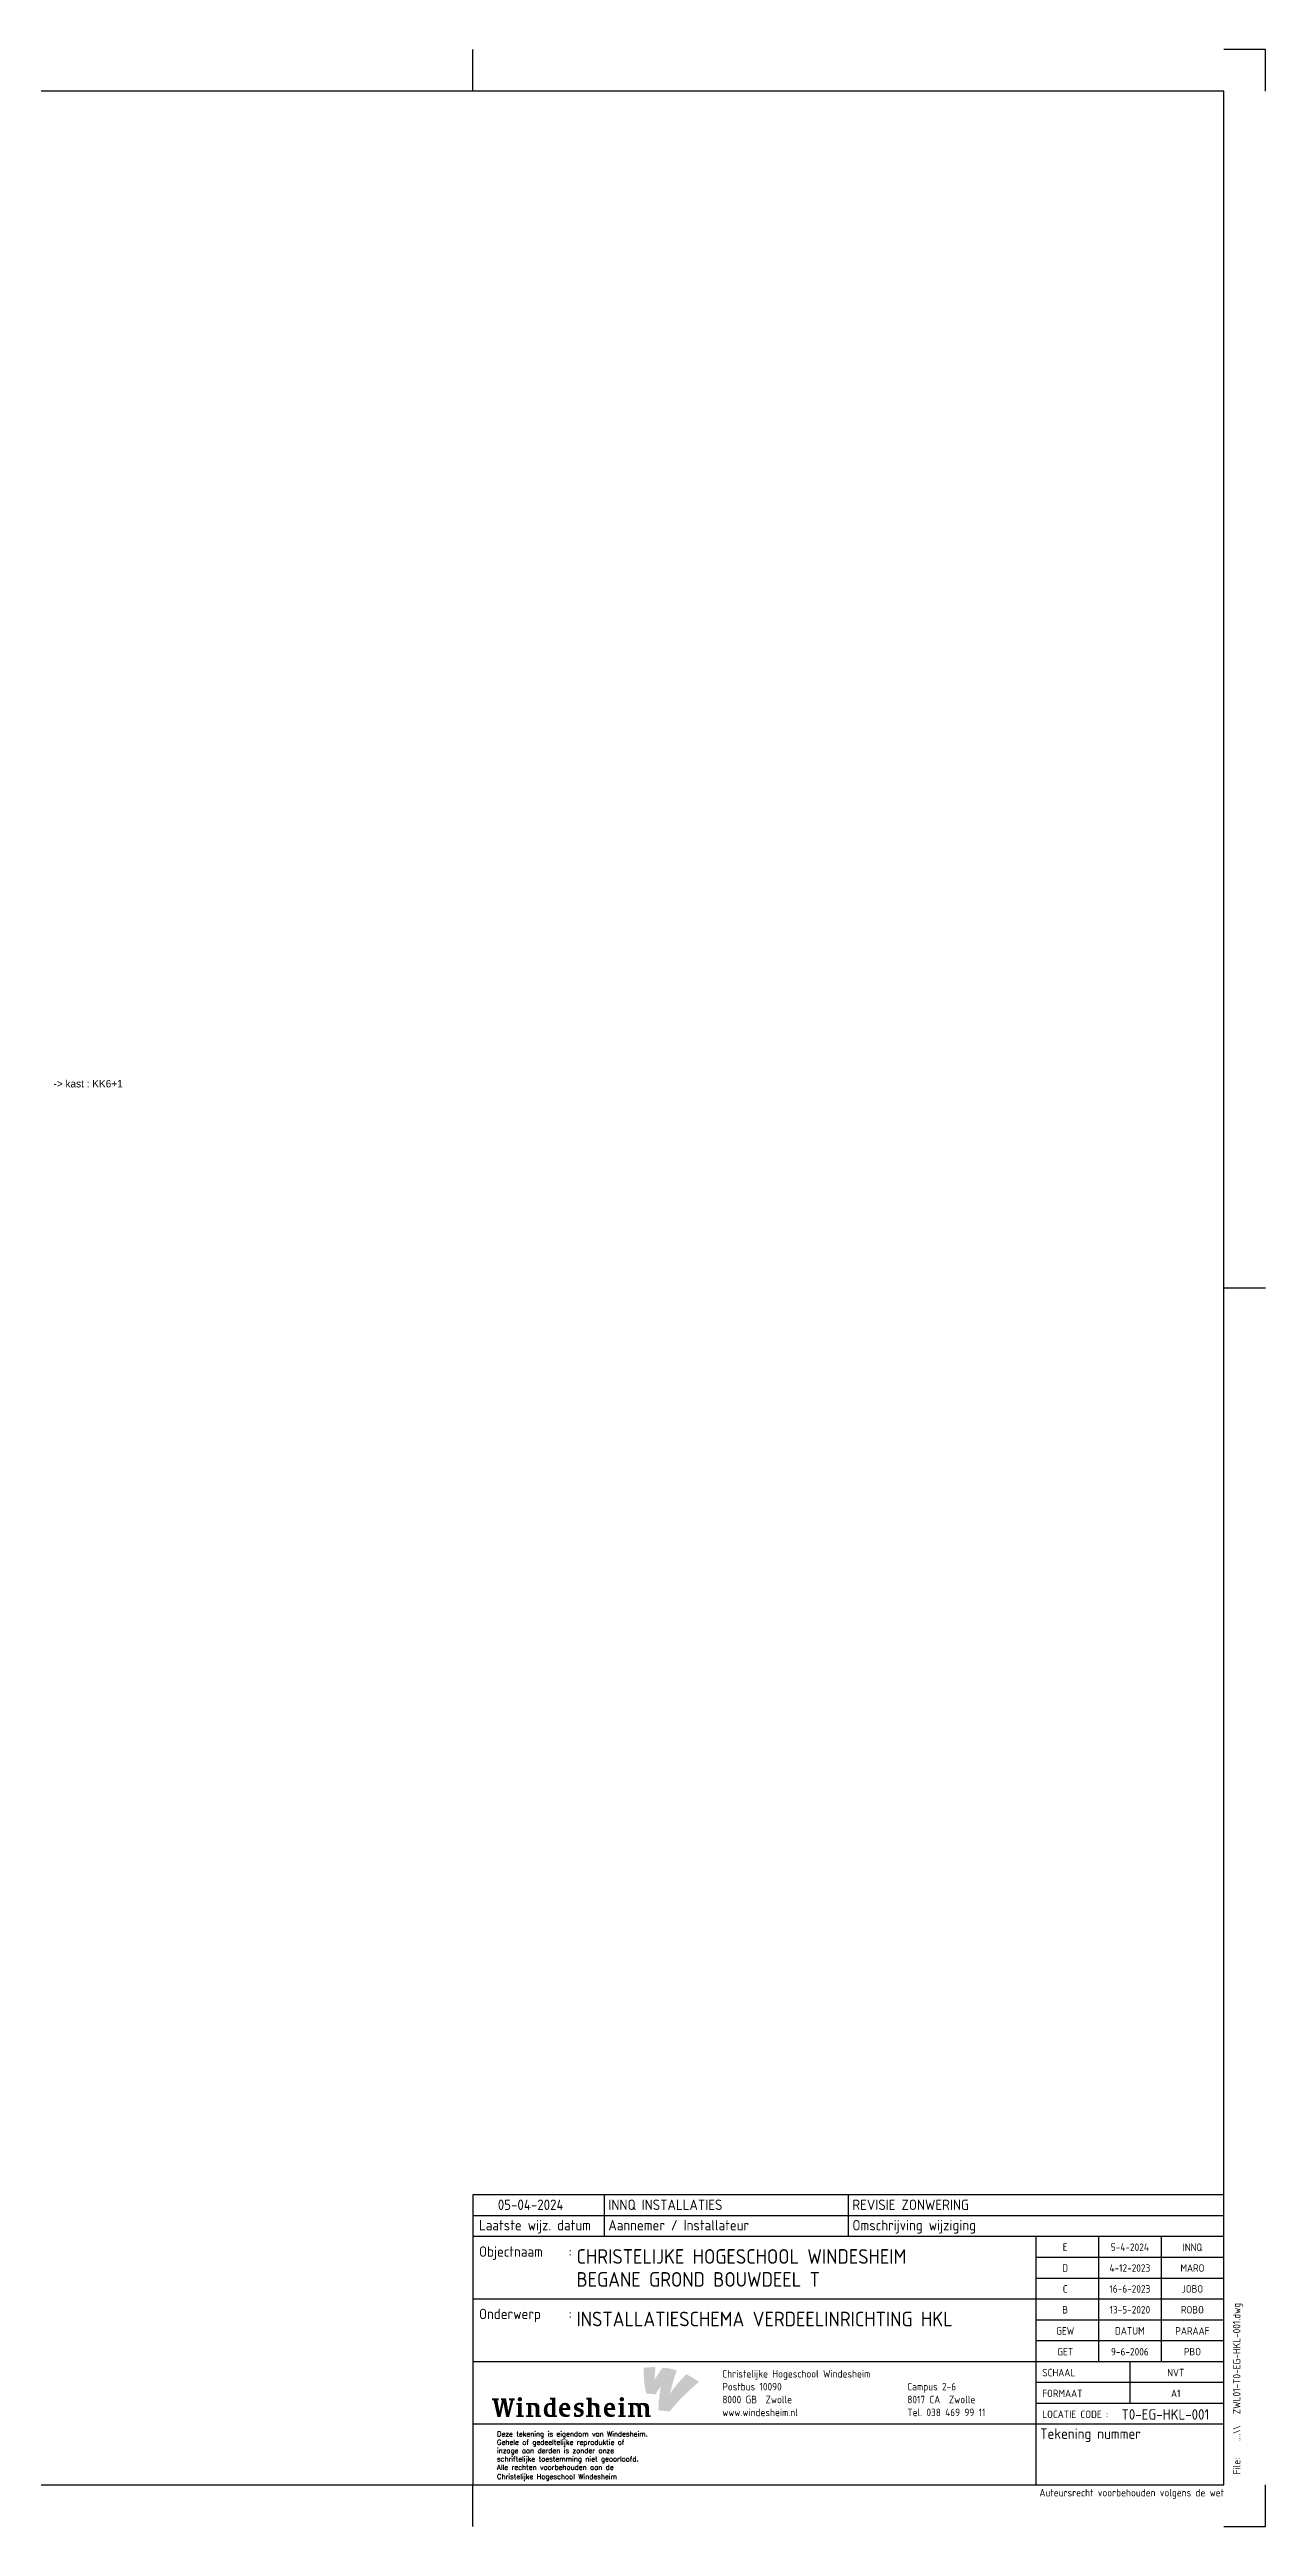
# Model space of a CAD drawing. Header units: millimetres. Extents: x 0 to 841, y 0 to 594.
# Drawn here: x 550 to 841, y 0 to 594 of the extents above; entities that cross this region are included whole.
import ezdxf
from ezdxf.enums import TextEntityAlignment as Align

# ---------------------------------------------------------------- set-up
doc = ezdxf.new("R2010")
doc.units = ezdxf.units.MM
doc.layers.get('0').update_dxf_attribs({"linetype": 'CONTINUOUS'})
for name, color, linetype in [('00att018', 1, 'CONTINUOUS'), ('00att025', 2, 'CONTINUOUS'), ('00att035', 3, 'CONTINUOUS'), ('00att050', 4, 'CONTINUOUS'), ('00kad018', 1, 'CONTINUOUS'), ('00kad025', 2, 'CONTINUOUS'), ('00kad070', 5, 'CONTINUOUS'), ('BL$2----_KADER', 7, 'CONTINUOUS'), ('BL$4----_STEMPEL', 7, 'CONTINUOUS'), ('EL$1----_HKL', 3, 'CONTINUOUS'), ('LAAG_1', 160, 'CONTINUOUS')]:
    doc.layers.add(name, color=color, linetype=linetype)
doc.styles.add('BURO-018', font='BUROFONT', dxfattribs={"height": 1.8})
doc.styles.add('EDU', font='ROMANS.SHX', dxfattribs={"height": 2.5})
doc.styles.add('ISO', font='isocp.shx')

# ---------------------------------------------------------------- blocks, each defined once
blk = doc.blocks.new('a1-windesheim-hor')
at = {"layer": '00kad018', "color": 1}
for p, q in [((651, 584), (651, 594)), ((841, 594), (831, 594)), ((841, 584), (841, 594)), ((831, 297), (841, 297)), ((651, 0), (651, 10)), ((841, 0), (841, 10)), ((831, 0), (841, 0))]:
    blk.add_line(p, q, dxfattribs=at)
at = {"layer": '00kad070', "color": 5}
for p, q in [((831, 584), (20, 584)), ((831, 10), (831, 584)), ((20, 10), (831, 10))]:
    blk.add_line(p, q, dxfattribs=at)
at = {"layer": '00att018', "color": 1, "style": 'ISO'}
blk.add_text('Auteursrecht voorbehouden volgens de wet', height=1.8, dxfattribs=at).set_placement((831.08, 7.2), align=Align.RIGHT)
blk = doc.blocks.new('AI9-BLK4')
at = {"layer": 'LAAG_1'}
h = blk.add_hatch(color=40, dxfattribs=at)
edge = h.paths.add_edge_path()
edge.add_spline(control_points=[(7.1, 7.2), (4.8, 4.7), (2.6, 2.6), (-0.7, -2.1), (0, 0.5), (1.3, 5.9), (2.6, 9), (0.7, 9.7), (-2.2, 10.3), (-4.1, 10.4), (-5.5, 8.8), (-7.5, 5.5), (-8.1, 4.4), (-8, 6.9), (-7.7, 9.3), (-7.6, 10.6), (-9.6, 10.7), (-11, 10.6), (-13.2, 10.3), (-13.3, 6), (-13.1, 2), (-12, -2), (-10.8, -2.1), (-7.6, -2.4), (-7.6, -2.4), (-7.1, -1.7), (-6.1, 0), (-5, 1.4), (-5.4, -0.9), (-5.9, -4.1), (-6.1, -7.2), (-6.1, -8.1), (-6.2, -9.1), (-6.2, -10.1), (-4.7, -10.2), (-1, -10.6), (-0.7, -10.6), (-0.7, -10.6), (-0.7, -10.6), (-0.7, -10.6), (-0.7, -10.6), (-0.7, -10.6), (-0.7, -10.6), (0.7, -8.8), (2.3, -7), (3.6, -5.5), (4.7, -4.4), (5.7, -3.3), (6.7, -2.4), (9.3, 0.1), (11.5, 2.1), (13.2, 3.5), (11, 5.1), (9.5, 6.1), (7.1, 7.2)], knot_values=[0, 0, 0, 0, 1, 1, 1, 2, 2, 2, 3, 3, 3, 4, 4, 4, 5, 5, 5, 6, 6, 6, 7, 7, 7, 8, 8, 8, 9, 9, 9, 10, 10, 10, 11, 11, 11, 12, 12, 12, 13, 13, 13, 14, 14, 14, 15, 15, 15, 16, 16, 16, 17, 17, 17, 18, 18, 18, 18], degree=3, periodic=0)
h = blk.add_hatch(color=154, dxfattribs=at)
edge = h.paths.add_edge_path()
edge.add_spline(control_points=[(-0.7, -10.6), (-0.7, -10.6), (-0.7, -10.6), (-0.7, -10.6), (-0.7, -10.6), (-0.7, -10.6), (-0.7, -10.6)], knot_values=[0, 0, 0, 0, 1, 1, 1, 2, 2, 2, 2], degree=3, periodic=0)
h = blk.add_hatch(color=154, dxfattribs=at)
edge = h.paths.add_edge_path()
edge.add_spline(control_points=[(-0.7, -10.6), (-0.7, -10.6), (-0.7, -10.6), (-0.7, -10.6), (-0.7, -10.6), (-0.7, -10.6), (-0.7, -10.6)], knot_values=[0, 0, 0, 0, 1, 1, 1, 2, 2, 2, 2], degree=3, periodic=0)
blk = doc.blocks.new('AI9-BLK3')
at = {"layer": 'LAAG_1'}
h = blk.add_hatch(color=154, dxfattribs=at)
edge = h.paths.add_edge_path()
edge.add_spline(control_points=[(-27.8, 3.2), (-27.8, 3.2), (-29.8, -4.7), (-29.8, -4.7), (-29.8, -4.7), (-31.2, -4.7), (-31.2, -4.7), (-31.2, -4.7), (-32.5, 1.8), (-32.5, 1.8), (-32.5, 1.8), (-33.9, -4.7), (-33.9, -4.7), (-33.9, -4.7), (-35.4, -4.7), (-35.4, -4.7), (-35.4, -4.7), (-37.2, 3.2), (-37.2, 3.2), (-37.2, 3.2), (-38, 3.2), (-38, 3.2), (-38, 3.2), (-38, 4.2), (-38, 4.2), (-38, 4.2), (-34.8, 4.2), (-34.8, 4.2), (-34.8, 4.2), (-34.8, 3.2), (-34.8, 3.2), (-34.8, 3.2), (-35.4, 3.2), (-35.4, 3.2), (-35.4, 3.2), (-34.4, -2.1), (-34.4, -2.1), (-34.4, -2.1), (-33.2, 3.3), (-33.2, 3.3), (-33.2, 3.3), (-33.7, 3.3), (-33.7, 3.3), (-33.7, 3.3), (-33.7, 4.2), (-33.7, 4.2), (-33.7, 4.2), (-31.3, 4.2), (-31.3, 4.2), (-31.3, 4.2), (-30.2, -2.1), (-30.2, -2.1), (-30.2, -2.1), (-29, 3.2), (-29, 3.2), (-29, 3.2), (-29.8, 3.2), (-29.8, 3.2), (-29.8, 3.2), (-29.8, 4.2), (-29.8, 4.2), (-29.8, 4.2), (-27.2, 4.2), (-27.2, 4.2), (-27.2, 4.2), (-27.2, 3.2), (-27.2, 3.2), (-27.2, 3.2), (-27.8, 3.2), (-27.8, 3.2)], knot_values=[0, 0, 0, 0, 1, 1, 1, 2, 2, 2, 3, 3, 3, 4, 4, 4, 5, 5, 5, 6, 6, 6, 7, 7, 7, 8, 8, 8, 9, 9, 9, 10, 10, 10, 11, 11, 11, 12, 12, 12, 13, 13, 13, 14, 14, 14, 15, 15, 15, 16, 16, 16, 17, 17, 17, 18, 18, 18, 19, 19, 19, 20, 20, 20, 21, 21, 21, 22, 22, 22, 23, 23, 23, 23], degree=3, periodic=0)
h = blk.add_hatch(color=154, dxfattribs=at)
edge = h.paths.add_edge_path()
edge.add_spline(control_points=[(-26.4, -4.7), (-26.4, -4.7), (-26.4, -3.9), (-26.4, -3.9), (-26.4, -3.9), (-25.5, -3.9), (-25.5, -3.9), (-25.5, -3.9), (-25.5, 1.2), (-25.5, 1.2), (-25.5, 1.2), (-26.4, 1.2), (-26.4, 1.2), (-26.4, 1.2), (-26.4, 2), (-26.4, 2), (-26.4, 2), (-23.8, 2), (-23.8, 2), (-23.8, 2), (-23.8, -3.9), (-23.8, -3.9), (-23.8, -3.9), (-22.9, -3.9), (-22.9, -3.9), (-22.9, -3.9), (-22.9, -4.7), (-22.9, -4.7), (-22.9, -4.7), (-26.4, -4.7), (-26.4, -4.7)], knot_values=[0, 0, 0, 0, 1, 1, 1, 2, 2, 2, 3, 3, 3, 4, 4, 4, 5, 5, 5, 6, 6, 6, 7, 7, 7, 8, 8, 8, 9, 9, 9, 10, 10, 10, 10], degree=3, periodic=0)
edge = h.paths.add_edge_path()
edge.add_spline(control_points=[(-24.7, 2.7), (-25.2, 2.7), (-25.7, 3.2), (-25.7, 3.7), (-25.7, 4.3), (-25.2, 4.8), (-24.7, 4.8), (-24.1, 4.8), (-23.6, 4.3), (-23.6, 3.7), (-23.6, 3.2), (-24.1, 2.7), (-24.7, 2.7)], knot_values=[0, 0, 0, 0, 1, 1, 1, 2, 2, 2, 3, 3, 3, 4, 4, 4, 4], degree=3, periodic=0)
h = blk.add_hatch(color=154, dxfattribs=at)
edge = h.paths.add_edge_path()
edge.add_spline(control_points=[(-17, -4.7), (-17, -4.7), (-17, -0.9), (-17, -0.9), (-17, -0.3), (-17.2, 0.2), (-17.5, 0.5), (-17.9, 0.9), (-18.3, 1.1), (-18.9, 1.1), (-19, 1.1), (-19, 1.1), (-19.1, 1.1), (-19.1, 1.1), (-19.1, -3.9), (-19.1, -3.9), (-19.1, -3.9), (-18.2, -3.9), (-18.2, -3.9), (-18.2, -3.9), (-18.2, -4.7), (-18.2, -4.7), (-18.2, -4.7), (-21.7, -4.7), (-21.7, -4.7), (-21.7, -4.7), (-21.7, -3.9), (-21.7, -3.9), (-21.7, -3.9), (-20.8, -3.9), (-20.8, -3.9), (-20.8, -3.9), (-20.8, 1.2), (-20.8, 1.2), (-20.8, 1.2), (-21.7, 1.2), (-21.7, 1.2), (-21.7, 1.2), (-21.7, 2), (-21.7, 2), (-21.7, 2), (-19.4, 2), (-19.4, 2), (-19.1, 2), (-18.9, 2), (-18.6, 2), (-17, 2), (-16.3, 1.9), (-15.9, 1.4), (-15.5, 1), (-15.3, 0.6), (-15.3, -0.2), (-15.3, -0.2), (-15.3, -3.9), (-15.3, -3.9), (-15.3, -3.9), (-14.5, -3.9), (-14.5, -3.9), (-14.5, -3.9), (-14.5, -4.7), (-14.5, -4.7), (-14.5, -4.7), (-17, -4.7), (-17, -4.7)], knot_values=[0, 0, 0, 0, 1, 1, 1, 2, 2, 2, 3, 3, 3, 4, 4, 4, 5, 5, 5, 6, 6, 6, 7, 7, 7, 8, 8, 8, 9, 9, 9, 10, 10, 10, 11, 11, 11, 12, 12, 12, 13, 13, 13, 14, 14, 14, 15, 15, 15, 16, 16, 16, 17, 17, 17, 18, 18, 18, 19, 19, 19, 20, 20, 20, 21, 21, 21, 21], degree=3, periodic=0)
h = blk.add_hatch(color=154, dxfattribs=at)
edge = h.paths.add_edge_path(flags=16)
edge.add_spline(control_points=[(-6.8, -4.7), (-6.8, -4.7), (-6.8, -3.9), (-6.8, -3.9), (-6.8, -3.9), (-7.6, -3.9), (-7.6, -3.9), (-7.6, -3.9), (-7.6, 4.5), (-7.6, 4.5), (-7.6, 4.5), (-10.2, 4.5), (-10.2, 4.5), (-10.2, 4.5), (-10.2, 3.6), (-10.2, 3.6), (-10.2, 3.6), (-9.3, 3.6), (-9.3, 3.6), (-9.3, 3.6), (-9.3, 2), (-9.3, 2), (-9.6, 2), (-9.8, 2), (-10.2, 2), (-11.9, 2), (-13.2, 0.7), (-13.2, -1.5), (-13.2, -3.8), (-12.3, -4.8), (-10.3, -4.8), (-9.9, -4.8), (-9.3, -4.7), (-9.1, -4.7), (-9.1, -4.7), (-6.8, -4.7), (-6.8, -4.7)], knot_values=[0, 0, 0, 0, 1, 1, 1, 2, 2, 2, 3, 3, 3, 4, 4, 4, 5, 5, 5, 6, 6, 6, 7, 7, 7, 8, 8, 8, 9, 9, 9, 10, 10, 10, 11, 11, 11, 12, 12, 12, 12], degree=3, periodic=0)
edge = h.paths.add_edge_path()
edge.add_spline(control_points=[(-9.3, -3.7), (-9.5, -3.8), (-9.6, -3.8), (-9.8, -3.8), (-10.8, -3.8), (-11.5, -3.1), (-11.5, -1.2), (-11.5, 0.4), (-10.9, 1.1), (-10, 1.1), (-9.7, 1.1), (-9.5, 1), (-9.3, 1), (-9.3, 1), (-9.3, -3.7), (-9.3, -3.7)], knot_values=[0, 0, 0, 0, 1, 1, 1, 2, 2, 2, 3, 3, 3, 4, 4, 4, 5, 5, 5, 5], degree=3, periodic=0)
h = blk.add_hatch(color=154, dxfattribs=at)
edge = h.paths.add_edge_path(flags=16)
edge.add_spline(control_points=[(-0.4, -1.4), (-0.4, 1), (-1.2, 2.1), (-3, 2.1), (-4.8, 2.1), (-5.9, 0.7), (-5.9, -1.4), (-5.9, -3.6), (-4.8, -4.8), (-2.7, -4.8), (-1.9, -4.8), (-1.2, -4.6), (-0.7, -4.4), (-0.7, -4.4), (-0.7, -3.5), (-0.7, -3.5), (-1.2, -3.6), (-1.6, -3.6), (-2, -3.6), (-3.4, -3.6), (-4.2, -2.5), (-4.2, -1.4), (-4.2, -1.4), (-0.4, -1.4), (-0.4, -1.4)], knot_values=[0, 0, 0, 0, 1, 1, 1, 2, 2, 2, 3, 3, 3, 4, 4, 4, 5, 5, 5, 6, 6, 6, 7, 7, 7, 8, 8, 8, 8], degree=3, periodic=0)
edge = h.paths.add_edge_path()
edge.add_spline(control_points=[(-2.2, -0.5), (-2.2, -0.5), (-4.2, -0.5), (-4.2, -0.5), (-4.2, 0.5), (-3.8, 1.1), (-3.2, 1.1), (-2.6, 1.1), (-2.2, 0.6), (-2.2, -0.5)], knot_values=[0, 0, 0, 0, 1, 1, 1, 2, 2, 2, 3, 3, 3, 3], degree=3, periodic=0)
h = blk.add_hatch(color=154, dxfattribs=at)
edge = h.paths.add_edge_path()
edge.add_spline(control_points=[(3.2, -4.8), (2.4, -4.8), (1.5, -4.6), (1.3, -4.5), (1.3, -4.5), (1.3, -2.7), (1.3, -2.7), (1.3, -2.7), (2.3, -2.7), (2.3, -2.7), (2.3, -2.7), (2.3, -3.6), (2.3, -3.6), (2.6, -3.7), (2.9, -3.8), (3.3, -3.8), (4.1, -3.8), (4.5, -3.5), (4.5, -3), (4.5, -2.5), (4.1, -2.3), (3.5, -2.1), (3.5, -2.1), (2.7, -1.8), (2.7, -1.8), (1.8, -1.5), (1.3, -1), (1.3, 0.1), (1.3, 1.2), (2.3, 2.1), (3.9, 2.1), (4.6, 2.1), (5.3, 2), (5.7, 1.9), (5.7, 1.9), (5.7, 0), (5.7, 0), (5.7, 0), (4.7, 0), (4.7, 0), (4.7, 0), (4.7, 1), (4.7, 1), (4.4, 1.1), (4.2, 1.1), (3.9, 1.1), (3.2, 1.1), (2.8, 0.8), (2.8, 0.4), (2.8, 0), (3, -0.2), (3.6, -0.4), (3.6, -0.4), (4.4, -0.7), (4.4, -0.7), (5.4, -1), (6, -1.6), (6, -2.6), (6, -4), (4.8, -4.8), (3.2, -4.8)], knot_values=[0, 0, 0, 0, 1, 1, 1, 2, 2, 2, 3, 3, 3, 4, 4, 4, 5, 5, 5, 6, 6, 6, 7, 7, 7, 8, 8, 8, 9, 9, 9, 10, 10, 10, 11, 11, 11, 12, 12, 12, 13, 13, 13, 14, 14, 14, 15, 15, 15, 16, 16, 16, 17, 17, 17, 18, 18, 18, 19, 19, 19, 20, 20, 20, 20], degree=3, periodic=0)
h = blk.add_hatch(color=154, dxfattribs=at)
edge = h.paths.add_edge_path()
edge.add_spline(control_points=[(11.8, -4.7), (11.8, -4.7), (11.8, -1), (11.8, -1), (11.8, -0.3), (11.7, 0.2), (11.3, 0.5), (10.9, 0.9), (10.5, 1.1), (10, 1.1), (9.9, 1.1), (9.8, 1.1), (9.7, 1.1), (9.7, 1.1), (9.7, -3.9), (9.7, -3.9), (9.7, -3.9), (10.6, -3.9), (10.6, -3.9), (10.6, -3.9), (10.6, -4.7), (10.6, -4.7), (10.6, -4.7), (7.1, -4.7), (7.1, -4.7), (7.1, -4.7), (7.1, -3.9), (7.1, -3.9), (7.1, -3.9), (8, -3.9), (8, -3.9), (8, -3.9), (8, 3.6), (8, 3.6), (8, 3.6), (7.2, 3.6), (7.2, 3.6), (7.2, 3.6), (7.2, 4.5), (7.2, 4.5), (7.2, 4.5), (9.7, 4.5), (9.7, 4.5), (9.7, 4.5), (9.7, 2), (9.7, 2), (9.9, 2), (10.2, 2), (10.5, 2), (11.9, 2), (12.5, 1.8), (13, 1.4), (13.4, 1), (13.5, 0.5), (13.5, -0.2), (13.5, -0.2), (13.5, -3.9), (13.5, -3.9), (13.5, -3.9), (14.3, -3.9), (14.3, -3.9), (14.3, -3.9), (14.3, -4.7), (14.3, -4.7), (14.3, -4.7), (11.8, -4.7), (11.8, -4.7)], knot_values=[0, 0, 0, 0, 1, 1, 1, 2, 2, 2, 3, 3, 3, 4, 4, 4, 5, 5, 5, 6, 6, 6, 7, 7, 7, 8, 8, 8, 9, 9, 9, 10, 10, 10, 11, 11, 11, 12, 12, 12, 13, 13, 13, 14, 14, 14, 15, 15, 15, 16, 16, 16, 17, 17, 17, 18, 18, 18, 19, 19, 19, 20, 20, 20, 21, 21, 21, 22, 22, 22, 22], degree=3, periodic=0)
h = blk.add_hatch(color=154, dxfattribs=at)
edge = h.paths.add_edge_path(flags=16)
edge.add_spline(control_points=[(21.1, -1.4), (21.1, 1), (20.4, 2.1), (18.5, 2.1), (16.7, 2.1), (15.6, 0.7), (15.6, -1.4), (15.6, -3.6), (16.8, -4.8), (18.9, -4.8), (19.6, -4.8), (20.3, -4.6), (20.8, -4.4), (20.8, -4.4), (20.8, -3.5), (20.8, -3.5), (20.4, -3.6), (19.9, -3.6), (19.5, -3.6), (18.1, -3.6), (17.3, -2.5), (17.3, -1.4), (17.3, -1.4), (21.1, -1.4), (21.1, -1.4)], knot_values=[0, 0, 0, 0, 1, 1, 1, 2, 2, 2, 3, 3, 3, 4, 4, 4, 5, 5, 5, 6, 6, 6, 7, 7, 7, 8, 8, 8, 8], degree=3, periodic=0)
edge = h.paths.add_edge_path()
edge.add_spline(control_points=[(19.3, -0.5), (19.3, -0.5), (17.3, -0.5), (17.3, -0.5), (17.3, 0.5), (17.8, 1.1), (18.4, 1.1), (18.9, 1.1), (19.3, 0.6), (19.3, -0.5)], knot_values=[0, 0, 0, 0, 1, 1, 1, 2, 2, 2, 3, 3, 3, 3], degree=3, periodic=0)
h = blk.add_hatch(color=154, dxfattribs=at)
edge = h.paths.add_edge_path()
edge.add_spline(control_points=[(22.5, -4.7), (22.5, -4.7), (22.5, -3.9), (22.5, -3.9), (22.5, -3.9), (23.4, -3.9), (23.4, -3.9), (23.4, -3.9), (23.4, 1.2), (23.4, 1.2), (23.4, 1.2), (22.5, 1.2), (22.5, 1.2), (22.5, 1.2), (22.5, 2), (22.5, 2), (22.5, 2), (25.1, 2), (25.1, 2), (25.1, 2), (25.1, -3.9), (25.1, -3.9), (25.1, -3.9), (26, -3.9), (26, -3.9), (26, -3.9), (26, -4.7), (26, -4.7), (26, -4.7), (22.5, -4.7), (22.5, -4.7)], knot_values=[0, 0, 0, 0, 1, 1, 1, 2, 2, 2, 3, 3, 3, 4, 4, 4, 5, 5, 5, 6, 6, 6, 7, 7, 7, 8, 8, 8, 9, 9, 9, 10, 10, 10, 10], degree=3, periodic=0)
edge = h.paths.add_edge_path()
edge.add_spline(control_points=[(24.2, 2.7), (23.6, 2.7), (23.2, 3.2), (23.2, 3.7), (23.2, 4.3), (23.6, 4.8), (24.2, 4.8), (24.8, 4.8), (25.3, 4.3), (25.3, 3.7), (25.3, 3.2), (24.8, 2.7), (24.2, 2.7)], knot_values=[0, 0, 0, 0, 1, 1, 1, 2, 2, 2, 3, 3, 3, 4, 4, 4, 4], degree=3, periodic=0)
h = blk.add_hatch(color=154, dxfattribs=at)
edge = h.paths.add_edge_path()
edge.add_spline(control_points=[(35.5, -4.7), (35.5, -4.7), (35.5, -0.9), (35.5, -0.9), (35.5, -0.3), (35.3, 0.2), (35, 0.5), (34.7, 0.9), (34.2, 1.1), (33.5, 1.1), (33.4, 1.1), (33.3, 1), (33.2, 1), (33.4, 0.8), (33.5, 0.3), (33.5, -0.1), (33.5, -0.1), (33.5, -3.9), (33.5, -3.9), (33.5, -3.9), (34.3, -3.9), (34.3, -3.9), (34.3, -3.9), (34.3, -4.7), (34.3, -4.7), (34.3, -4.7), (31.8, -4.7), (31.8, -4.7), (31.8, -4.7), (31.8, -0.9), (31.8, -0.9), (31.8, -0.2), (31.6, 0.2), (31.3, 0.5), (30.9, 0.9), (30.5, 1.1), (30, 1.1), (30, 1.1), (29.9, 1.1), (29.8, 1.1), (29.8, 1.1), (29.8, -3.9), (29.8, -3.9), (29.8, -3.9), (30.6, -3.9), (30.6, -3.9), (30.6, -3.9), (30.6, -4.7), (30.6, -4.7), (30.6, -4.7), (27.2, -4.7), (27.2, -4.7), (27.2, -4.7), (27.2, -3.9), (27.2, -3.9), (27.2, -3.9), (28.1, -3.9), (28.1, -3.9), (28.1, -3.9), (28.1, 1.2), (28.1, 1.2), (28.1, 1.2), (27.2, 1.2), (27.2, 1.2), (27.2, 1.2), (27.2, 2), (27.2, 2), (27.2, 2), (29.6, 2), (29.6, 2), (29.9, 2), (30.2, 2), (30.4, 2), (31.4, 2), (31.9, 1.9), (32.5, 1.7), (33, 1.9), (33.7, 2), (34.5, 2), (35.6, 2), (36.3, 1.8), (36.7, 1.4), (37.1, 1), (37.2, 0.5), (37.2, -0.1), (37.2, -0.1), (37.2, -3.9), (37.2, -3.9), (37.2, -3.9), (38, -3.9), (38, -3.9), (38, -3.9), (38, -4.7), (38, -4.7), (38, -4.7), (35.5, -4.7), (35.5, -4.7)], knot_values=[0, 0, 0, 0, 1, 1, 1, 2, 2, 2, 3, 3, 3, 4, 4, 4, 5, 5, 5, 6, 6, 6, 7, 7, 7, 8, 8, 8, 9, 9, 9, 10, 10, 10, 11, 11, 11, 12, 12, 12, 13, 13, 13, 14, 14, 14, 15, 15, 15, 16, 16, 16, 17, 17, 17, 18, 18, 18, 19, 19, 19, 20, 20, 20, 21, 21, 21, 22, 22, 22, 23, 23, 23, 24, 24, 24, 25, 25, 25, 26, 26, 26, 27, 27, 27, 28, 28, 28, 29, 29, 29, 30, 30, 30, 31, 31, 31, 32, 32, 32, 32], degree=3, periodic=0)
blk = doc.blocks.new('CHW_ONDERHOEK')
at = {"layer": '00kad025', "color": 2}
for p, q in [((-190, 79.5), (-190, 69.5)), ((-10, 79.5), (-190, 79.5)), ((-158.5, 79.5), (-158.5, 69.5)), ((-100, 79.5), (-100, 69.5)), ((-10, 74.5), (-190, 74.5)), ((-40, 69.5), (-40, 39.5)), ((-25, 69.5), (-25, 39.5)), ((-10, 64.5), (-55, 64.5)), ((-10, 59.5), (-55, 59.5)), ((-10, 54.5), (-55, 54.5)), ((-10, 49.5), (-55, 49.5)), ((-32.5, 39.5), (-32.5, 34.5)), ((-32.5, 34.5), (-32.5, 29.5))]:
    blk.add_line(p, q, dxfattribs=at)
at = {"layer": '00kad070', "color": 5}
for p, q in [((-10, 69.5), (-190, 69.5)), ((-190, 69.5), (-190, 10)), ((-55, 69.5), (-55, 10)), ((-55, 54.5), (-190, 54.5)), ((-10, 44.5), (-55, 44.5)), ((-10, 39.5), (-190, 39.5)), ((-10, 34.5), (-55, 34.5)), ((-55, 24.5), (-190, 24.5)), ((-10, 29.5), (-55, 29.5)), ((-10, 24.5), (-55, 24.5))]:
    blk.add_line(p, q, dxfattribs=at)
at = {"color": 7, "xscale": 0.5, "yscale": 0.5, "zscale": 0.5}
for name, p in [('AI9-BLK4', (-142.4, 32.89)), ('AI9-BLK3', (-166.39, 28.63))]:
    blk.add_blockref(name, p, dxfattribs=at)
at = {"color": 1, "style": 'ISO'}
for s, p in [('Christelijke Hogeschool Windesheim', (-130.19, 35.71)), ('Postbus 10090', (-130.19, 32.63)), ('8000 GB  Zwolle', (-130.19, 29.54)), ('Campus 2-6', (-85.85, 32.63)), ('8017 CA  Zwolle', (-85.85, 29.54)), ('www.windesheim.nl', (-130.19, 26.45)), ('Tel. 038 469 99 11', (-85.85, 26.45))]:
    blk.add_text(s, height=1.8, dxfattribs=at).set_placement(p)
at = {"layer": '00att018', "color": 1, "style": 'ISO'}
for s, p in [('GEW', (-48, 46)), ('DATUM', (-32.5, 46)), ('PARAAF', (-17.5, 46)), ('GET', (-48, 41))]:
    blk.add_text(s, height=1.8, dxfattribs=at).set_placement(p, align=Align.CENTER)
for s, p in [('SCHAAL', (-53.5, 36)), ('FORMAAT', (-53.5, 31))]:
    blk.add_text(s, height=1.8, dxfattribs=at).set_placement(p)
at = {"layer": '00att018', "color": 1, "style": 'ISO', "width": 0.9}
blk.add_text('....\\\\', height=1.8, rotation=90, dxfattribs=at).set_placement((-6, 20.5))
at = {"layer": '00att018', "color": 1, "linetype": 'Continuous', "style": 'EDU'}
for s, p in [('Gehele of gedeeltelijke reproduktie of', (-184.2, 19.6)), ('inzage aan derden is zonder onze', (-184.2, 17.6)), ('Deze tekening is eigendom van Windesheim.', (-184.2, 21.6)), ('Alle rechten voorbehouden aan de', (-184.2, 13.6)), ('schriftelijke toestemming niet geoorloofd.', (-184.2, 15.6)), ('Christelijke Hogeschool Windesheim', (-184.2, 11.38))]:
    blk.add_text(s, height=1.2, dxfattribs=at).set_placement(p)
at = {"layer": '00att018', "color": 1, "style": 'ISO'}
blk.add_text('File:', height=1.8, rotation=90, dxfattribs=at).set_placement((-6, 12.5))
for tag, p in [('WZ_CODED', (-48, 66.07)), ('WZ_DATUMD', (-32.5, 66.07)), ('WZ_WZGOEDD', (-17.5, 66.07)), ('WZ_CODEC', (-48, 61.07)), ('WZ_DATUMC', (-32.5, 61.07)), ('WZ_WZGOEDC', (-17.5, 61.07)), ('WZ_CODEB', (-48, 56.07)), ('WZ_DATUMB', (-32.5, 56.07)), ('WZ_WZGOEDB', (-17.5, 56.07)), ('WZ_CODEA', (-48, 51.07)), ('WZ_DATUMA', (-32.5, 51.07)), ('WZ_WZGOEDA', (-17.5, 51.07)), ('TKDATCREAT', (-32.5, 41)), ('TKINIT', (-17.5, 41)), ('TKSCHAAL', (-21.5, 36)), ('TKFORMAAT', (-21.5, 31))]:
    blk.add_attdef(tag, text='', height=1.8, dxfattribs=at).set_placement(p, align=Align.CENTER)
blk.add_attdef('DWGNAME', (-6, 26.93), '', height=1.8, rotation=90, dxfattribs=at)
at = {"layer": '00att025', "color": 2, "style": 'ISO'}
for s, p in [('Objectnaam', (-188.5, 64.67)), ('Onderwerp', (-188.5, 49.72)), ('Tekening nummer', (-54, 21))]:
    blk.add_text(s, height=2.5, dxfattribs=at).set_placement(p)
at = {"layer": '00att025', "style": 'ISO'}
for p in [(-167.02, 64.67), (-167.02, 49.78)]:
    blk.add_text(':', height=2.5, dxfattribs=at).set_placement(p)
at = {"layer": '00att025', "color": 1, "style": 'ISO'}
blk.add_text('LOCATIE CODE :', height=1.8, dxfattribs=at).set_placement((-53.5, 26))
at = {"layer": '00att025', "color": 2, "style": 'ISO'}
for tag, p in [('WZ_DATUM', (-184, 75.9)), ('WZ_AANNEMER_INSTALATEUR', (-157.5, 75.9)), ('WZ_OMSCHR', (-99, 75.9))]:
    blk.add_attdef(tag, p, '', height=2.5, dxfattribs=at)
at = {"layer": '00att025', "color": 3, "style": 'ISO'}
blk.add_attdef('TKVRIJ2', text='', height=2.5, dxfattribs=at).set_placement((-24, 25.62), align=Align.CENTER)
at = {"layer": '00att035', "color": 3, "style": 'ISO'}
for s, p in [('Laatste wijz. datum', (-188.5, 71)), ('Aannemer / Installateur', (-157.5, 71)), ('Omschrijving wijziging', (-99, 71))]:
    blk.add_text(s, height=2.5, dxfattribs=at).set_placement(p)
for tag, p in [('PROMSCHR', (-165.14, 63)), ('TK1OMSCHR', (-165.14, 57.5)), ('TK2OMSCHR', (-165.14, 48)), ('TKVRIJ1', (-165.14, 42.5))]:
    blk.add_attdef(tag, p, '', height=3.5, dxfattribs=at)
at = {"layer": '00att050', "color": 4, "style": 'ISO'}
blk.add_attdef('TKFASE', text='', height=5, dxfattribs=at).set_placement((-14.5, 82), align=Align.RIGHT)
blk.add_attdef('TKTEKNR', text='', height=5, dxfattribs=at).set_placement((-32.25, 13.23), align=Align.CENTER)

msp = doc.modelspace()

# ---------------------------------------------------------------- block references
at = {"layer": 'BL$2----_KADER'}
msp.add_blockref('a1-windesheim-hor', (0, 0), dxfattribs=at)
at = {"layer": 'BL$4----_STEMPEL'}
ref = msp.add_blockref('CHW_ONDERHOEK', (841, 0), dxfattribs=at)
ref.add_attrib('WZ_CODEA', 'B', dxfattribs={"layer": '00att018', "color": 1, "height": 1.8, "style": 'ISO'}).set_placement((793, 51.07), align=Align.CENTER)
ref.add_attrib('WZ_DATUMA', '13-5-2020', dxfattribs={"layer": '00att018', "color": 1, "height": 1.8, "style": 'ISO'}).set_placement((808.5, 51.07), align=Align.CENTER)
ref.add_attrib('WZ_WZGOEDA', 'ROBO', dxfattribs={"layer": '00att018', "color": 1, "height": 1.8, "style": 'ISO'}).set_placement((823.5, 51.07), align=Align.CENTER)
ref.add_attrib('WZ_CODEB', 'C', dxfattribs={"layer": '00att018', "color": 1, "height": 1.8, "style": 'ISO'}).set_placement((793, 56.07), align=Align.CENTER)
ref.add_attrib('WZ_DATUMB', '16-6-2023', dxfattribs={"layer": '00att018', "color": 1, "height": 1.8, "style": 'ISO'}).set_placement((808.5, 56.07), align=Align.CENTER)
ref.add_attrib('WZ_WZGOEDB', 'JOBO', dxfattribs={"layer": '00att018', "color": 1, "height": 1.8, "style": 'ISO'}).set_placement((823.5, 56.07), align=Align.CENTER)
ref.add_attrib('WZ_CODEC', 'D', dxfattribs={"layer": '00att018', "color": 1, "height": 1.8, "style": 'ISO'}).set_placement((793, 61.07), align=Align.CENTER)
ref.add_attrib('WZ_DATUMC', '4-12-2023', dxfattribs={"layer": '00att018', "color": 1, "height": 1.8, "style": 'ISO'}).set_placement((808.5, 61.07), align=Align.CENTER)
ref.add_attrib('WZ_WZGOEDC', 'MARO', dxfattribs={"layer": '00att018', "color": 1, "height": 1.8, "style": 'ISO'}).set_placement((823.5, 61.07), align=Align.CENTER)
ref.add_attrib('WZ_CODED', 'E', dxfattribs={"layer": '00att018', "color": 1, "height": 1.8, "style": 'ISO'}).set_placement((793, 66.07), align=Align.CENTER)
ref.add_attrib('WZ_DATUMD', '5-4-2024', dxfattribs={"layer": '00att018', "color": 1, "height": 1.8, "style": 'ISO'}).set_placement((808.5, 66.07), align=Align.CENTER)
ref.add_attrib('WZ_WZGOEDD', 'INNQ', dxfattribs={"layer": '00att018', "color": 1, "height": 1.8, "style": 'ISO'}).set_placement((823.5, 66.07), align=Align.CENTER)
ref.add_attrib('TKDATCREAT', '9-6-2006', dxfattribs={"layer": '00att018', "color": 1, "height": 1.8, "style": 'ISO'}).set_placement((808.5, 41), align=Align.CENTER)
ref.add_attrib('TKINIT', 'PBO', dxfattribs={"layer": '00att018', "color": 1, "height": 1.8, "style": 'ISO'}).set_placement((823.5, 41), align=Align.CENTER)
ref.add_attrib('TKSCHAAL', 'NVT', dxfattribs={"layer": '00att018', "color": 1, "height": 1.8, "style": 'ISO'}).set_placement((819.5, 36), align=Align.CENTER)
ref.add_attrib('TKFORMAAT', 'A1', dxfattribs={"layer": '00att018', "color": 1, "height": 1.8, "style": 'ISO'}).set_placement((819.5, 31), align=Align.CENTER)
ref.add_attrib('TKVRIJ2', 'T0-EG-HKL-001', dxfattribs={"layer": '00att025', "color": 3, "height": 2.5, "style": 'ISO'}).set_placement((817, 25.62), align=Align.CENTER)
ref.add_attrib('PROMSCHR', 'CHRISTELIJKE HOGESCHOOL WINDESHEIM', (675.86, 63), dxfattribs={"layer": '00att035', "color": 3, "height": 3.5, "style": 'ISO'})
ref.add_attrib('TK2OMSCHR', 'INSTALLATIESCHEMA VERDEELINRICHTING HKL', (675.86, 48), dxfattribs={"layer": '00att035', "color": 3, "height": 3.5, "style": 'ISO'})
ref.add_attrib('TKFILE', 'ZWL01-T0-EG-HKL-001.dwg', (835, 26.93), dxfattribs={"layer": '00att018', "color": 1, "height": 1.8, "rotation": 90, "style": 'ISO'})
ref.add_attrib('TK1OMSCHR', 'BEGANE GROND BOUWDEEL T', (675.86, 57.5), dxfattribs={"layer": '00att035', "color": 3, "height": 3.5, "style": 'ISO'})
ref.add_attrib('WZ_DATUM', '05-04-2024', (657, 75.9), dxfattribs={"layer": '00att025', "color": 2, "height": 2.5, "style": 'ISO'})
ref.add_attrib('WZ_AANNEMER_INSTALATEUR', 'INNQ INSTALLATIES', (683.5, 75.9), dxfattribs={"layer": '00att025', "color": 2, "height": 2.5, "style": 'ISO'})
ref.add_attrib('WZ_OMSCHR', 'REVISIE ZONWERING', (742, 75.9), dxfattribs={"layer": '00att025', "color": 2, "height": 2.5, "style": 'ISO'})

# ---------------------------------------------------------------- texts
at = {"layer": 'EL$1----_HKL', "color": 1, "style": 'BURO-018'}
msp.add_text('-> kast : KK6+1', height=1.8, dxfattribs=at).set_placement((550.5, 346), align=Align.MIDDLE_LEFT)

doc.saveas('drawing.dxf')
